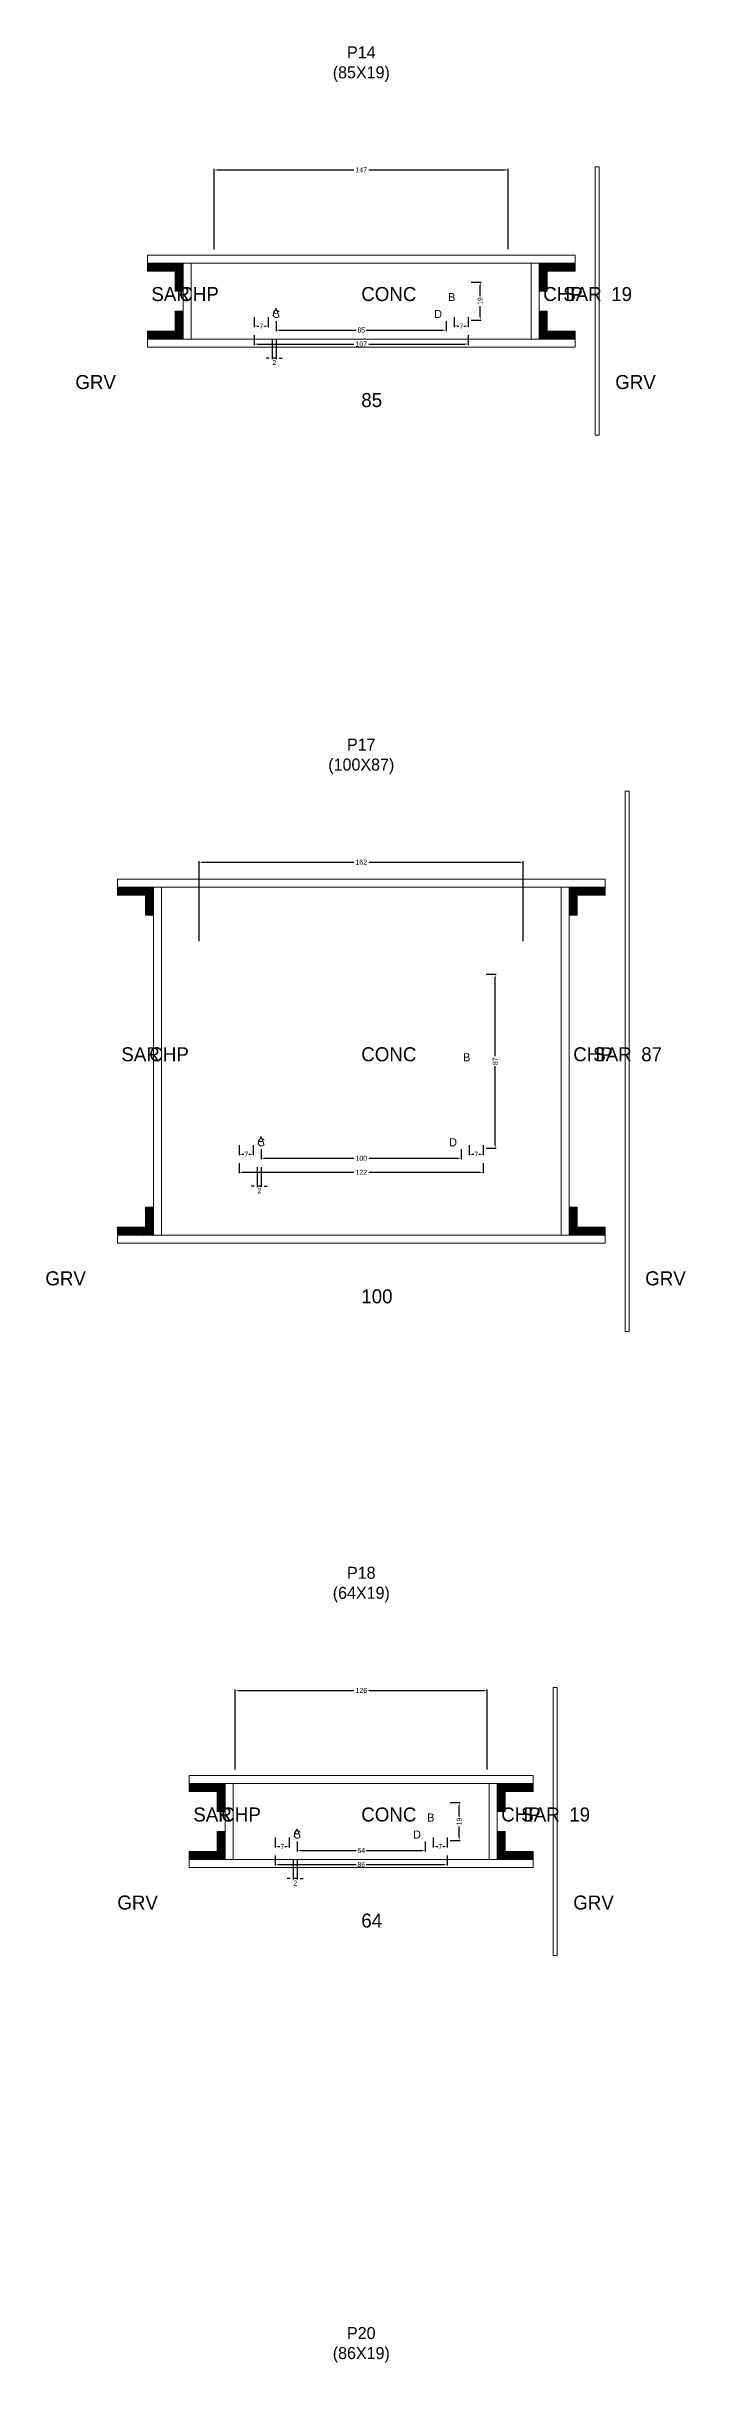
# Model space of a CAD drawing. Header units: centimetres. Extents: x -10500 to 4299, y -11026 to 295.
# Drawn here: x -158 to 162, y -2410 to -1253 of the extents above; entities that cross this region are included whole.
import ezdxf

# ---------------------------------------------------------------- set-up
doc = ezdxf.new("R2010")
doc.units = ezdxf.units.CM
for name, color, linetype in [('COTA', 241, 'Continuous'), ('Hachura', 251, 'Continuous'), ('NOMENCLATURA', 7, 'Continuous'), ('SARRAFO', 251, 'Continuous'), ('Texto Seção', 7, 'Continuous')]:
    doc.layers.add(name, color=color, linetype=linetype)
doc.dimstyles.new('cotax2', dxfattribs={"dimtxt": 2.5, "dimasz": 1.5, "dimexe": 0.5, "dimexo": 0.5, "dimgap": 0.5, "dimtad": 1, "dimcen": 2.5, "dimazin": 3, "dimtfac": 1, "dimtmove": 0, "dimatfit": 3})

# ---------------------------------------------------------------- blocks, each defined once
blk = doc.blocks.new('_CLOSEDFILLED')
at = {"color": 0, "linetype": 'BYBLOCK'}
blk.add_solid([(-1, 0.16), (0, 0), (-1, -0.16)], dxfattribs=at)
blk = doc.blocks.new('*D150')
for p, q in [((-53.5, -1397), (-53.5, -1402)), ((53.5, -1397), (53.5, -1402)), ((-52, -1401.5), (-3.75, -1401.5)), ((3.75, -1401.5), (52, -1401.5))]:
    blk.add_line(p, q)
at = {"layer": 'Defpoints'}
for p in [(-53.5, -1396.5), (53.5, -1396.5), (-53.5, -1401.5)]:
    blk.add_point(p, dxfattribs=at)
at = {"layer": 'COTA', "xscale": 1.5, "yscale": 1.5, "rotation": 180}
blk.add_blockref('_CLOSEDFILLED', (-53.5, -1401.5), dxfattribs=at)
at = {"layer": 'COTA', "xscale": 1.5, "yscale": 1.5}
blk.add_blockref('_CLOSEDFILLED', (53.5, -1401.5), dxfattribs=at)
at = {"layer": 'COTA', "insert": (0, -1401.5), "char_height": 2.5, "attachment_point": 5}
blk.add_mtext('107', dxfattribs=at)
blk = doc.blocks.new('*D151')
for p, q in [((-42.5, -1390), (-42.5, -1395)), ((-41, -1394.5), (-2.5, -1394.5)), ((2.5, -1394.5), (41, -1394.5)), ((42.5, -1390), (42.5, -1395))]:
    blk.add_line(p, q)
at = {"layer": 'Defpoints'}
for p in [(-42.5, -1389.5), (-42.5, -1394.5), (42.5, -1389.5)]:
    blk.add_point(p, dxfattribs=at)
at = {"layer": 'COTA', "xscale": 1.5, "yscale": 1.5, "rotation": 180}
blk.add_blockref('_CLOSEDFILLED', (-42.5, -1394.5), dxfattribs=at)
at = {"layer": 'COTA', "xscale": 1.5, "yscale": 1.5}
blk.add_blockref('_CLOSEDFILLED', (42.5, -1394.5), dxfattribs=at)
at = {"layer": 'COTA', "insert": (0, -1394.5), "char_height": 2.5, "attachment_point": 5}
blk.add_mtext('85', dxfattribs=at)
blk = doc.blocks.new('*D152')
for p, q in [((55, -1370.5), (60, -1370.5)), ((59.5, -1377.5), (59.5, -1372)), ((59.5, -1388), (59.5, -1382.5)), ((55, -1389.5), (60, -1389.5))]:
    blk.add_line(p, q)
at = {"layer": 'Defpoints'}
for p in [(54.5, -1370.5), (54.5, -1389.5), (59.5, -1389.5)]:
    blk.add_point(p, dxfattribs=at)
at = {"layer": 'COTA', "xscale": 1.5, "yscale": 1.5}
for p, rotation in [((59.5, -1370.5), 90), ((59.5, -1389.5), 270)]:
    blk.add_blockref('_CLOSEDFILLED', p, dxfattribs=dict(at, rotation=rotation))
at = {"layer": 'COTA', "insert": (59.5, -1380), "char_height": 2.5, "attachment_point": 5, "rotation": 90}
blk.add_mtext('19', dxfattribs=at)
blk = doc.blocks.new('*D153')
for p, q in [((-53.5, -1388), (-53.5, -1393)), ((-46.5, -1388), (-46.5, -1393)), ((-52, -1392.5), (-51.25, -1392.5)), ((-48.75, -1392.5), (-48, -1392.5))]:
    blk.add_line(p, q)
at = {"layer": 'Defpoints'}
for p in [(-53.5, -1387.5), (-46.5, -1387.5), (-53.5, -1392.5)]:
    blk.add_point(p, dxfattribs=at)
at = {"layer": 'COTA', "xscale": 1.5, "yscale": 1.5, "rotation": 180}
blk.add_blockref('_CLOSEDFILLED', (-53.5, -1392.5), dxfattribs=at)
at = {"layer": 'COTA', "xscale": 1.5, "yscale": 1.5}
blk.add_blockref('_CLOSEDFILLED', (-46.5, -1392.5), dxfattribs=at)
at = {"layer": 'COTA', "insert": (-50, -1392.5), "char_height": 2.5, "attachment_point": 5}
blk.add_mtext('7', dxfattribs=at)
blk = doc.blocks.new('*D154')
for p, q in [((46.5, -1388), (46.5, -1393)), ((53.5, -1388), (53.5, -1393)), ((48, -1392.5), (48.75, -1392.5)), ((51.25, -1392.5), (52, -1392.5))]:
    blk.add_line(p, q)
at = {"layer": 'Defpoints'}
for p in [(46.5, -1387.5), (53.5, -1387.5), (46.5, -1392.5)]:
    blk.add_point(p, dxfattribs=at)
at = {"layer": 'COTA', "xscale": 1.5, "yscale": 1.5, "rotation": 180}
blk.add_blockref('_CLOSEDFILLED', (46.5, -1392.5), dxfattribs=at)
at = {"layer": 'COTA', "xscale": 1.5, "yscale": 1.5}
blk.add_blockref('_CLOSEDFILLED', (53.5, -1392.5), dxfattribs=at)
at = {"layer": 'COTA', "insert": (50, -1392.5), "char_height": 2.5, "attachment_point": 5}
blk.add_mtext('7', dxfattribs=at)
blk = doc.blocks.new('*D155')
for p, q in [((-73.5, -1354), (-73.5, -1314)), ((-72, -1314.5), (-3.75, -1314.5)), ((3.75, -1314.5), (72, -1314.5)), ((73.5, -1354), (73.5, -1314))]:
    blk.add_line(p, q)
at = {"layer": 'Defpoints'}
for p in [(-73.5, -1314.5), (-73.5, -1354.5), (73.5, -1354.5)]:
    blk.add_point(p, dxfattribs=at)
at = {"layer": 'COTA', "xscale": 1.5, "yscale": 1.5, "rotation": 180}
blk.add_blockref('_CLOSEDFILLED', (-73.5, -1314.5), dxfattribs=at)
at = {"layer": 'COTA', "xscale": 1.5, "yscale": 1.5}
blk.add_blockref('_CLOSEDFILLED', (73.5, -1314.5), dxfattribs=at)
at = {"layer": 'COTA', "insert": (0, -1314.5), "char_height": 2.5, "attachment_point": 5}
blk.add_mtext('147', dxfattribs=at)
blk = doc.blocks.new('*D176')
for p, q in [((-61, -1811), (-61, -1816)), ((-59.5, -1815.5), (-3.75, -1815.5)), ((3.75, -1815.5), (59.5, -1815.5)), ((61, -1811), (61, -1816))]:
    blk.add_line(p, q)
at = {"layer": 'Defpoints'}
for p in [(-61, -1810.5), (-61, -1815.5), (61, -1810.5)]:
    blk.add_point(p, dxfattribs=at)
at = {"layer": 'COTA', "xscale": 1.5, "yscale": 1.5, "rotation": 180}
blk.add_blockref('_CLOSEDFILLED', (-61, -1815.5), dxfattribs=at)
at = {"layer": 'COTA', "xscale": 1.5, "yscale": 1.5}
blk.add_blockref('_CLOSEDFILLED', (61, -1815.5), dxfattribs=at)
at = {"layer": 'COTA', "insert": (0, -1815.5), "char_height": 2.5, "attachment_point": 5}
blk.add_mtext('122', dxfattribs=at)
blk = doc.blocks.new('*D177')
for p, q in [((-50, -1804), (-50, -1809)), ((50, -1804), (50, -1809)), ((-48.5, -1808.5), (-3.75, -1808.5)), ((3.75, -1808.5), (48.5, -1808.5))]:
    blk.add_line(p, q)
at = {"layer": 'Defpoints'}
for p in [(-50, -1803.5), (50, -1803.5), (-50, -1808.5)]:
    blk.add_point(p, dxfattribs=at)
at = {"layer": 'COTA', "xscale": 1.5, "yscale": 1.5, "rotation": 180}
blk.add_blockref('_CLOSEDFILLED', (-50, -1808.5), dxfattribs=at)
at = {"layer": 'COTA', "xscale": 1.5, "yscale": 1.5}
blk.add_blockref('_CLOSEDFILLED', (50, -1808.5), dxfattribs=at)
at = {"layer": 'COTA', "insert": (0, -1808.5), "char_height": 2.5, "attachment_point": 5}
blk.add_mtext('100', dxfattribs=at)
blk = doc.blocks.new('*D178')
for p, q in [((62.5, -1716.5), (67.5, -1716.5)), ((67, -1757.5), (67, -1718)), ((67, -1802), (67, -1762.5)), ((62.5, -1803.5), (67.5, -1803.5))]:
    blk.add_line(p, q)
at = {"layer": 'Defpoints'}
for p in [(62, -1716.5), (62, -1803.5), (67, -1803.5)]:
    blk.add_point(p, dxfattribs=at)
at = {"layer": 'COTA', "xscale": 1.5, "yscale": 1.5}
for p, rotation in [((67, -1716.5), 90), ((67, -1803.5), 270)]:
    blk.add_blockref('_CLOSEDFILLED', p, dxfattribs=dict(at, rotation=rotation))
at = {"layer": 'COTA', "insert": (67, -1760), "char_height": 2.5, "attachment_point": 5, "rotation": 90}
blk.add_mtext('87', dxfattribs=at)
blk = doc.blocks.new('*D179')
for p, q in [((-61, -1802), (-61, -1807)), ((-54, -1802), (-54, -1807)), ((-59.5, -1806.5), (-58.75, -1806.5)), ((-56.25, -1806.5), (-55.5, -1806.5))]:
    blk.add_line(p, q)
at = {"layer": 'Defpoints'}
for p in [(-61, -1801.5), (-54, -1801.5), (-61, -1806.5)]:
    blk.add_point(p, dxfattribs=at)
at = {"layer": 'COTA', "xscale": 1.5, "yscale": 1.5, "rotation": 180}
blk.add_blockref('_CLOSEDFILLED', (-61, -1806.5), dxfattribs=at)
at = {"layer": 'COTA', "xscale": 1.5, "yscale": 1.5}
blk.add_blockref('_CLOSEDFILLED', (-54, -1806.5), dxfattribs=at)
at = {"layer": 'COTA', "insert": (-57.5, -1806.5), "char_height": 2.5, "attachment_point": 5}
blk.add_mtext('7', dxfattribs=at)
blk = doc.blocks.new('*D180')
for p, q in [((54, -1802), (54, -1807)), ((61, -1802), (61, -1807)), ((55.5, -1806.5), (56.25, -1806.5)), ((58.75, -1806.5), (59.5, -1806.5))]:
    blk.add_line(p, q)
at = {"layer": 'Defpoints'}
for p in [(54, -1801.5), (61, -1801.5), (54, -1806.5)]:
    blk.add_point(p, dxfattribs=at)
at = {"layer": 'COTA', "xscale": 1.5, "yscale": 1.5, "rotation": 180}
blk.add_blockref('_CLOSEDFILLED', (54, -1806.5), dxfattribs=at)
at = {"layer": 'COTA', "xscale": 1.5, "yscale": 1.5}
blk.add_blockref('_CLOSEDFILLED', (61, -1806.5), dxfattribs=at)
at = {"layer": 'COTA', "insert": (57.5, -1806.5), "char_height": 2.5, "attachment_point": 5}
blk.add_mtext('7', dxfattribs=at)
blk = doc.blocks.new('*D181')
for p, q in [((-81, -1700), (-81, -1660)), ((-79.5, -1660.5), (-3.75, -1660.5)), ((3.75, -1660.5), (79.5, -1660.5)), ((81, -1700), (81, -1660))]:
    blk.add_line(p, q)
at = {"layer": 'Defpoints'}
for p in [(-81, -1660.5), (-81, -1700.5), (81, -1700.5)]:
    blk.add_point(p, dxfattribs=at)
at = {"layer": 'COTA', "xscale": 1.5, "yscale": 1.5, "rotation": 180}
blk.add_blockref('_CLOSEDFILLED', (-81, -1660.5), dxfattribs=at)
at = {"layer": 'COTA', "xscale": 1.5, "yscale": 1.5}
blk.add_blockref('_CLOSEDFILLED', (81, -1660.5), dxfattribs=at)
at = {"layer": 'COTA', "insert": (0, -1660.5), "char_height": 2.5, "attachment_point": 5}
blk.add_mtext('162', dxfattribs=at)
blk = doc.blocks.new('*D210')
for p, q in [((-43, -2157), (-43, -2162)), ((-41.5, -2161.5), (-2.5, -2161.5)), ((2.5, -2161.5), (41.5, -2161.5)), ((43, -2157), (43, -2162))]:
    blk.add_line(p, q)
at = {"layer": 'Defpoints'}
for p in [(-43, -2156.5), (-43, -2161.5), (43, -2156.5)]:
    blk.add_point(p, dxfattribs=at)
at = {"layer": 'COTA', "xscale": 1.5, "yscale": 1.5, "rotation": 180}
blk.add_blockref('_CLOSEDFILLED', (-43, -2161.5), dxfattribs=at)
at = {"layer": 'COTA', "xscale": 1.5, "yscale": 1.5}
blk.add_blockref('_CLOSEDFILLED', (43, -2161.5), dxfattribs=at)
at = {"layer": 'COTA', "insert": (0, -2161.5), "char_height": 2.5, "attachment_point": 5}
blk.add_mtext('86', dxfattribs=at)
blk = doc.blocks.new('*D211')
for p, q in [((-32, -2150), (-32, -2155)), ((32, -2150), (32, -2155)), ((-30.5, -2154.5), (-2.5, -2154.5)), ((2.5, -2154.5), (30.5, -2154.5))]:
    blk.add_line(p, q)
at = {"layer": 'Defpoints'}
for p in [(-32, -2149.5), (32, -2149.5), (-32, -2154.5)]:
    blk.add_point(p, dxfattribs=at)
at = {"layer": 'COTA', "xscale": 1.5, "yscale": 1.5, "rotation": 180}
blk.add_blockref('_CLOSEDFILLED', (-32, -2154.5), dxfattribs=at)
at = {"layer": 'COTA', "xscale": 1.5, "yscale": 1.5}
blk.add_blockref('_CLOSEDFILLED', (32, -2154.5), dxfattribs=at)
at = {"layer": 'COTA', "insert": (0, -2154.5), "char_height": 2.5, "attachment_point": 5}
blk.add_mtext('64', dxfattribs=at)
blk = doc.blocks.new('*D212')
for p, q in [((44.5, -2130.5), (49.5, -2130.5)), ((49, -2137.5), (49, -2132)), ((44.5, -2149.5), (49.5, -2149.5)), ((49, -2148), (49, -2142.5))]:
    blk.add_line(p, q)
at = {"layer": 'Defpoints'}
for p in [(44, -2130.5), (44, -2149.5), (49, -2149.5)]:
    blk.add_point(p, dxfattribs=at)
at = {"layer": 'COTA', "xscale": 1.5, "yscale": 1.5}
for p, rotation in [((49, -2130.5), 90), ((49, -2149.5), 270)]:
    blk.add_blockref('_CLOSEDFILLED', p, dxfattribs=dict(at, rotation=rotation))
at = {"layer": 'COTA', "insert": (49, -2140), "char_height": 2.5, "attachment_point": 5, "rotation": 90}
blk.add_mtext('19', dxfattribs=at)
blk = doc.blocks.new('*D213')
for p, q in [((-43, -2148), (-43, -2153)), ((-41.5, -2152.5), (-40.75, -2152.5)), ((-38.25, -2152.5), (-37.5, -2152.5)), ((-36, -2148), (-36, -2153))]:
    blk.add_line(p, q)
at = {"layer": 'Defpoints'}
for p in [(-43, -2147.5), (-43, -2152.5), (-36, -2147.5)]:
    blk.add_point(p, dxfattribs=at)
at = {"layer": 'COTA', "xscale": 1.5, "yscale": 1.5, "rotation": 180}
blk.add_blockref('_CLOSEDFILLED', (-43, -2152.5), dxfattribs=at)
at = {"layer": 'COTA', "xscale": 1.5, "yscale": 1.5}
blk.add_blockref('_CLOSEDFILLED', (-36, -2152.5), dxfattribs=at)
at = {"layer": 'COTA', "insert": (-39.5, -2152.5), "char_height": 2.5, "attachment_point": 5}
blk.add_mtext('7', dxfattribs=at)
blk = doc.blocks.new('*D214')
for p, q in [((36, -2148), (36, -2153)), ((37.5, -2152.5), (38.25, -2152.5)), ((40.75, -2152.5), (41.5, -2152.5)), ((43, -2148), (43, -2153))]:
    blk.add_line(p, q)
at = {"layer": 'Defpoints'}
for p in [(36, -2147.5), (36, -2152.5), (43, -2147.5)]:
    blk.add_point(p, dxfattribs=at)
at = {"layer": 'COTA', "xscale": 1.5, "yscale": 1.5, "rotation": 180}
blk.add_blockref('_CLOSEDFILLED', (36, -2152.5), dxfattribs=at)
at = {"layer": 'COTA', "xscale": 1.5, "yscale": 1.5}
blk.add_blockref('_CLOSEDFILLED', (43, -2152.5), dxfattribs=at)
at = {"layer": 'COTA', "insert": (39.5, -2152.5), "char_height": 2.5, "attachment_point": 5}
blk.add_mtext('7', dxfattribs=at)
blk = doc.blocks.new('*D215')
for p, q in [((-63, -2114), (-63, -2074)), ((-61.5, -2074.5), (-3.75, -2074.5)), ((3.75, -2074.5), (61.5, -2074.5)), ((63, -2114), (63, -2074))]:
    blk.add_line(p, q)
at = {"layer": 'Defpoints'}
for p in [(-63, -2074.5), (-63, -2114.5), (63, -2114.5)]:
    blk.add_point(p, dxfattribs=at)
at = {"layer": 'COTA', "xscale": 1.5, "yscale": 1.5, "rotation": 180}
blk.add_blockref('_CLOSEDFILLED', (-63, -2074.5), dxfattribs=at)
at = {"layer": 'COTA', "xscale": 1.5, "yscale": 1.5}
blk.add_blockref('_CLOSEDFILLED', (63, -2074.5), dxfattribs=at)
at = {"layer": 'COTA', "insert": (0, -2074.5), "char_height": 2.5, "attachment_point": 5}
blk.add_mtext('126', dxfattribs=at)

msp = doc.modelspace()

# ---------------------------------------------------------------- hatches: boundary and pattern name
at = {"layer": 'SARRAFO'}
h = msp.add_hatch(dxfattribs=at)
h.set_pattern_fill('SOLID', scale=2)
h.paths.add_polyline_path([(-107, -1365), (-93, -1365), (-93, -1361), (-107, -1361)])
h = msp.add_hatch(dxfattribs=at)
h.set_pattern_fill('SOLID', scale=2)
h.paths.add_polyline_path([(-93, -1375), (-89, -1375), (-89, -1361), (-93, -1361)])
h = msp.add_hatch(dxfattribs=at)
h.set_pattern_fill('SOLID', scale=2)
h.paths.add_polyline_path([(89, -1375), (93, -1375), (93, -1361), (89, -1361)])
h = msp.add_hatch(dxfattribs=at)
h.set_pattern_fill('SOLID', scale=2)
h.paths.add_polyline_path([(93, -1365), (107, -1365), (107, -1361), (93, -1361)])
h = msp.add_hatch(dxfattribs=at)
h.set_pattern_fill('SOLID', scale=2)
h.paths.add_polyline_path([(-93, -1399), (-89, -1399), (-89, -1385), (-93, -1385)])
h = msp.add_hatch(dxfattribs=at)
h.set_pattern_fill('SOLID', scale=2)
h.paths.add_polyline_path([(89, -1399), (93, -1399), (93, -1385), (89, -1385)])
h = msp.add_hatch(dxfattribs=at)
h.set_pattern_fill('SOLID', scale=2)
h.paths.add_polyline_path([(-107, -1399), (-93, -1399), (-93, -1395), (-107, -1395)])
h = msp.add_hatch(dxfattribs=at)
h.set_pattern_fill('SOLID', scale=2)
h.paths.add_polyline_path([(93, -1399), (107, -1399), (107, -1395), (93, -1395)])
h = msp.add_hatch(dxfattribs=at)
h.set_pattern_fill('SOLID', scale=2)
h.paths.add_polyline_path([(-122, -1677), (-108, -1677), (-108, -1673), (-122, -1673)])
h = msp.add_hatch(dxfattribs=at)
h.set_pattern_fill('SOLID', scale=2)
h.paths.add_polyline_path([(-108, -1687), (-104, -1687), (-104, -1673), (-108, -1673)])
h = msp.add_hatch(dxfattribs=at)
h.set_pattern_fill('SOLID', scale=2)
h.paths.add_polyline_path([(104, -1687), (108, -1687), (108, -1673), (104, -1673)])
h = msp.add_hatch(dxfattribs=at)
h.set_pattern_fill('SOLID', scale=2)
h.paths.add_polyline_path([(108, -1677), (122, -1677), (122, -1673), (108, -1673)])
h = msp.add_hatch(dxfattribs=at)
h.set_pattern_fill('SOLID', scale=2)
h.paths.add_polyline_path([(-108, -1847), (-104, -1847), (-104, -1833), (-108, -1833)])
h = msp.add_hatch(dxfattribs=at)
h.set_pattern_fill('SOLID', scale=2)
h.paths.add_polyline_path([(104, -1847), (108, -1847), (108, -1833), (104, -1833)])
h = msp.add_hatch(dxfattribs=at)
h.set_pattern_fill('SOLID', scale=2)
h.paths.add_polyline_path([(-122, -1847), (-108, -1847), (-108, -1843), (-122, -1843)])
h = msp.add_hatch(dxfattribs=at)
h.set_pattern_fill('SOLID', scale=2)
h.paths.add_polyline_path([(108, -1847), (122, -1847), (122, -1843), (108, -1843)])
h = msp.add_hatch(dxfattribs=at)
h.set_pattern_fill('SOLID', scale=2)
h.paths.add_polyline_path([(-86, -2125), (-72, -2125), (-72, -2121), (-86, -2121)])
h = msp.add_hatch(dxfattribs=at)
h.set_pattern_fill('SOLID', scale=2)
h.paths.add_polyline_path([(-72, -2135), (-68, -2135), (-68, -2121), (-72, -2121)])
h = msp.add_hatch(dxfattribs=at)
h.set_pattern_fill('SOLID', scale=2)
h.paths.add_polyline_path([(68, -2135), (72, -2135), (72, -2121), (68, -2121)])
h = msp.add_hatch(dxfattribs=at)
h.set_pattern_fill('SOLID', scale=2)
h.paths.add_polyline_path([(72, -2125), (86, -2125), (86, -2121), (72, -2121)])
h = msp.add_hatch(dxfattribs=at)
h.set_pattern_fill('SOLID', scale=2)
h.paths.add_polyline_path([(-72, -2159), (-68, -2159), (-68, -2145), (-72, -2145)])
h = msp.add_hatch(dxfattribs=at)
h.set_pattern_fill('SOLID', scale=2)
h.paths.add_polyline_path([(68, -2159), (72, -2159), (72, -2145), (68, -2145)])
h = msp.add_hatch(dxfattribs=at)
h.set_pattern_fill('SOLID', scale=2)
h.paths.add_polyline_path([(-86, -2159), (-72, -2159), (-72, -2155), (-86, -2155)])
h = msp.add_hatch(dxfattribs=at)
h.set_pattern_fill('SOLID', scale=2)
h.paths.add_polyline_path([(72, -2159), (86, -2159), (86, -2155), (72, -2155)])

# ---------------------------------------------------------------- linework, layer by layer
at = {"layer": 'Hachura', "lineweight": 13}
for points in [[(117, -1447), (119, -1447), (119, -1313), (117, -1313)], [(132, -1895), (134, -1895), (134, -1625), (132, -1625)], [(96, -2207), (98, -2207), (98, -2073), (96, -2073)]]:
    msp.add_lwpolyline(points, close=True, dxfattribs=at)
at = {"layer": 'Hachura', "lineweight": 18}
for points in [[(-107, -1361), (107, -1361), (107, -1357), (-107, -1357)], [(-89, -1399), (-85, -1399), (-85, -1361), (-89, -1361)], [(85, -1399), (89, -1399), (89, -1361), (85, -1361)], [(-107, -1403), (107, -1403), (107, -1399), (-107, -1399)], [(-122, -1673), (122, -1673), (122, -1669), (-122, -1669)], [(-104, -1847), (-100, -1847), (-100, -1673), (-104, -1673)], [(100, -1847), (104, -1847), (104, -1673), (100, -1673)], [(-122, -1851), (122, -1851), (122, -1847), (-122, -1847)], [(-86, -2121), (86, -2121), (86, -2117), (-86, -2117)], [(-68, -2159), (-64, -2159), (-64, -2121), (-68, -2121)], [(64, -2159), (68, -2159), (68, -2121), (64, -2121)], [(-86, -2163), (86, -2163), (86, -2159), (-86, -2159)]]:
    msp.add_lwpolyline(points, close=True, dxfattribs=at)
at = {"layer": 'SARRAFO', "lineweight": 13}
for points in [[(-107, -1365), (-93, -1365), (-93, -1361), (-107, -1361)], [(-93, -1375), (-89, -1375), (-89, -1361), (-93, -1361)], [(89, -1375), (93, -1375), (93, -1361), (89, -1361)], [(93, -1365), (107, -1365), (107, -1361), (93, -1361)], [(-93, -1399), (-89, -1399), (-89, -1385), (-93, -1385)], [(89, -1399), (93, -1399), (93, -1385), (89, -1385)], [(-107, -1399), (-93, -1399), (-93, -1395), (-107, -1395)], [(93, -1399), (107, -1399), (107, -1395), (93, -1395)], [(-122, -1677), (-108, -1677), (-108, -1673), (-122, -1673)], [(-108, -1687), (-104, -1687), (-104, -1673), (-108, -1673)], [(104, -1687), (108, -1687), (108, -1673), (104, -1673)], [(108, -1677), (122, -1677), (122, -1673), (108, -1673)], [(-108, -1847), (-104, -1847), (-104, -1833), (-108, -1833)], [(104, -1847), (108, -1847), (108, -1833), (104, -1833)], [(-122, -1847), (-108, -1847), (-108, -1843), (-122, -1843)], [(108, -1847), (122, -1847), (122, -1843), (108, -1843)], [(-86, -2125), (-72, -2125), (-72, -2121), (-86, -2121)], [(-72, -2135), (-68, -2135), (-68, -2121), (-72, -2121)], [(68, -2135), (72, -2135), (72, -2121), (68, -2121)], [(72, -2125), (86, -2125), (86, -2121), (72, -2121)], [(-72, -2159), (-68, -2159), (-68, -2145), (-72, -2145)], [(68, -2159), (72, -2159), (72, -2145), (68, -2145)], [(-86, -2159), (-72, -2159), (-72, -2155), (-86, -2155)], [(72, -2159), (86, -2159), (86, -2155), (72, -2155)]]:
    msp.add_lwpolyline(points, close=True, dxfattribs=at)

# ---------------------------------------------------------------- texts
at = {"layer": 'NOMENCLATURA'}
for s, p in [('B', (43.5, -1380)), ('A', (-44.5, -1387.5)), ('C', (-44.5, -1388.5)), ('D', (36.5, -1388.5)), ('B', (51, -1760)), ('A', (-52, -1801.5)), ('C', (-52, -1802.5)), ('D', (44, -1802.5)), ('B', (33, -2140)), ('A', (-34, -2147.5)), ('C', (-34, -2148.5)), ('D', (26, -2148.5))]:
    msp.add_text(s, height=4, dxfattribs=at).set_placement(p)
at = {"layer": 'NOMENCLATURA', "char_height": 6, "attachment_point": 8}
for s, insert in [('P14\\P(85X19)', (0, -1270.5)), ('P17\\P(100X87)', (0, -1616.5)), ('P18\\P(64X19)', (0, -2030.5)), ('P20\\P(86X19)', (0, -2410.5))]:
    msp.add_mtext(s, dxfattribs=dict(at, insert=insert))
at = {"layer": 'Texto Seção'}
for s, p in [('SAR', (-105, -1380)), ('CHP', (-91, -1380)), ('CONC', (0, -1380)), ('CHP', (91, -1380)), ('SAR', (101, -1380)), ('19', (125, -1380)), ('GRV', (-143, -1424)), ('GRV', (127, -1424)), ('85', (0, -1433)), ('SAR', (-120, -1760)), ('CHP', (-106, -1760)), ('CONC', (0, -1760)), ('CHP', (106, -1760)), ('SAR', (116, -1760)), ('87', (140, -1760)), ('GRV', (-158, -1872)), ('100', (0, -1881)), ('GRV', (142, -1872)), ('SAR', (-84, -2140)), ('CHP', (-70, -2140)), ('CONC', (0, -2140)), ('CHP', (70, -2140)), ('SAR', (80, -2140)), ('19', (104, -2140)), ('GRV', (-122, -2184)), ('64', (0, -2193)), ('GRV', (106, -2184))]:
    msp.add_text(s, height=7, dxfattribs=at).set_placement(p)

# ---------------------------------------------------------------- dimensions: what is measured, and where the dimension line sits
at = {"layer": 'COTA'}
for base, p1, p2, picture, middle in [((-73.5, -1314.5), (-73.5, -1354.5), (73.5, -1354.5), '*D155', (0, -1314.5)), ((-53.5, -1392.5), (-53.5, -1387.5), (-46.5, -1387.5), '*D153', (-50, -1392.5)), ((46.5, -1392.5), (46.5, -1387.5), (53.5, -1387.5), '*D154', (50, -1392.5)), ((-53.5, -1401.5), (-53.5, -1396.5), (53.5, -1396.5), '*D150', (0, -1401.5)), ((-42.5, -1394.5), (-42.5, -1389.5), (42.5, -1389.5), '*D151', (0, -1394.5)), ((-81, -1660.5), (-81, -1700.5), (81, -1700.5), '*D181', (0, -1660.5)), ((-61, -1806.5), (-61, -1801.5), (-54, -1801.5), '*D179', (-57.5, -1806.5)), ((-50, -1808.5), (-50, -1803.5), (50, -1803.5), '*D177', (0, -1808.5)), ((54, -1806.5), (54, -1801.5), (61, -1801.5), '*D180', (57.5, -1806.5)), ((-61, -1815.5), (-61, -1810.5), (61, -1810.5), '*D176', (0, -1815.5)), ((-63, -2074.5), (-63, -2114.5), (63, -2114.5), '*D215', (0, -2074.5)), ((-43, -2152.5), (-43, -2147.5), (-36, -2147.5), '*D213', (-39.5, -2152.5)), ((-32, -2154.5), (-32, -2149.5), (32, -2149.5), '*D211', (0, -2154.5)), ((36, -2152.5), (36, -2147.5), (43, -2147.5), '*D214', (39.5, -2152.5)), ((-43, -2161.5), (-43, -2156.5), (43, -2156.5), '*D210', (0, -2161.5))]:
    dim = msp.add_linear_dim(base=base, p1=p1, p2=p2, dimstyle='cotax2', dxfattribs=at)
    dim.commit()
    dim.dimension.update_dxf_attribs({"geometry": picture, "text_midpoint": middle})
for base, p1, p2, picture, middle in [((59.5, -1389.5), (54.5, -1389.5), (54.5, -1370.5), '*D152', (59.5, -1380)), ((67, -1803.5), (62, -1803.5), (62, -1716.5), '*D178', (67, -1760)), ((49, -2149.5), (44, -2149.5), (44, -2130.5), '*D212', (49, -2140))]:
    dim = msp.add_linear_dim(base=base, p1=p1, p2=p2, angle=90, dimstyle='cotax2', dxfattribs=at)
    dim.commit()
    dim.dimension.update_dxf_attribs({"geometry": picture, "text_midpoint": middle})
for base, p1, p2 in [((-42.5, -1408.5), (-42.5, -1398.5), (-44.5, -1398.5)), ((-50, -1822.5), (-50, -1812.5), (-52, -1812.5)), ((-32, -2168.5), (-32, -2158.5), (-34, -2158.5))]:
    msp.add_linear_dim(base=base, p1=p1, p2=p2, dimstyle='cotax2', dxfattribs=at).render()

doc.saveas('drawing.dxf')
